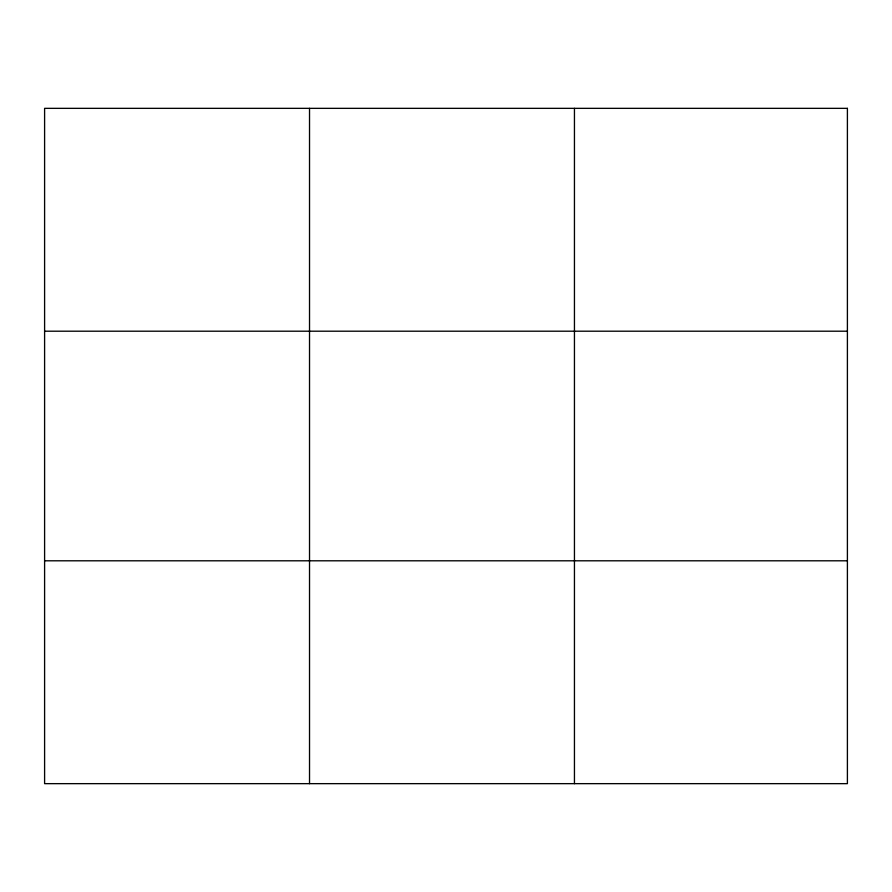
<?xml version="1.0" encoding="UTF-8"?>
<svg xmlns="http://www.w3.org/2000/svg" width="892" height="892" viewBox="0 0 892 892"><rect width="100%" height="100%" fill="white"/><g stroke="black" fill="none" stroke-linecap="round" stroke-linejoin="round"><path stroke-width="1.34" d="M309.524 108.345L309.524 783.655M574.448 108.345L574.448 783.655M44.6 331.2L847.4 331.2M44.6 560.8L847.4 560.8M847.4 108.345L847.4 783.655L44.6 783.655L44.6 108.345L847.4 108.345"/></g></svg>
